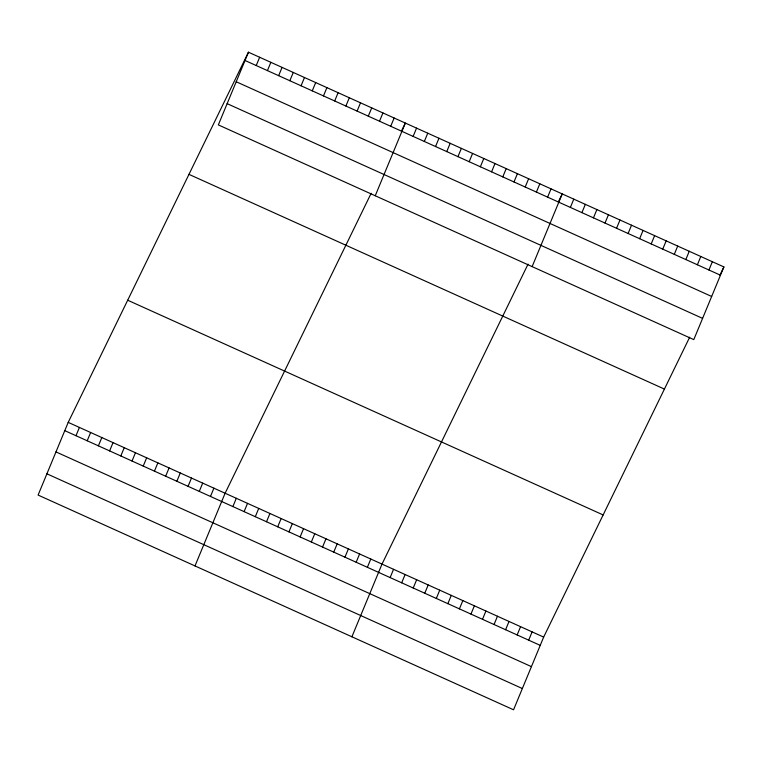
<?xml version="1.0" encoding="UTF-8"?>
<svg xmlns="http://www.w3.org/2000/svg" width="762" height="762" viewBox="0 0 762 762"><rect width="100%" height="100%" fill="white"/><g stroke="black" fill="none" stroke-linecap="round" stroke-linejoin="round"><path stroke-width="1.14" d="M248.45 52.207L218.342 124.901L693.791 339.623L723.9 266.929L248.45 52.207L68.209 422.377L38.1 495.071L513.55 709.793L543.658 637.099L689.696 337.166M75.99 435.721L79.419 427.434M87.192 440.779L90.63 432.492M98.403 445.837L101.832 437.559M256.223 65.551L259.661 57.264M109.614 450.904L113.043 442.617M267.433 70.609L270.862 62.332M120.815 455.962L124.244 447.675M278.644 75.667L282.073 67.389M132.026 461.02L135.455 452.742M289.846 80.734L293.275 72.447M143.227 466.087L146.666 457.8M301.057 85.792L304.486 77.514M154.438 471.145L157.867 462.867M312.258 90.859L315.697 82.572M165.649 476.212L169.078 467.925M323.469 95.917L326.898 87.63M176.851 481.27L180.28 472.983M334.68 100.975L338.109 92.697M188.062 486.327L191.491 478.05M345.881 106.042L349.31 97.755M199.263 491.395L202.702 483.108M357.092 111.1L360.521 102.822M210.474 496.453L213.903 488.166M368.294 116.157L371.732 107.88M194.996 565.928L225.114 493.233L371.151 193.3M379.505 121.225L382.934 112.938M232.886 506.578L236.315 498.291M390.716 126.282L394.144 118.005M244.097 511.635L247.526 503.358M375.237 195.767L405.346 123.063L401.383 131.207M255.299 516.693L258.737 508.416M413.128 136.408L416.557 128.121M266.51 521.76L269.938 513.474M424.329 141.465L427.758 133.188M277.72 526.818L281.149 518.541M435.54 146.533L438.969 138.246M288.922 531.886L292.351 523.599M446.742 151.59L450.18 143.313M300.133 536.943L303.562 528.657M457.952 156.648L461.381 148.371M311.334 542.001L314.763 533.724M469.163 161.715L472.592 153.429M322.545 547.068L325.974 538.782M480.365 166.773L483.794 158.496M333.746 552.126L337.185 543.849M491.576 171.841L495.005 163.554M344.957 557.184L348.386 548.907M502.777 176.898L506.216 168.612M356.168 562.251L359.597 553.964M513.988 181.956L517.417 173.679M367.37 567.309L370.799 559.032M525.199 187.023L528.628 178.737M351.901 636.794L382.01 564.09L528.047 264.157M536.4 192.081L539.829 183.794M390.125 577.586L393.554 569.309M547.611 197.139L551.04 188.862M532.133 266.624L562.251 193.919L558.279 202.063M401.669 582.806L405.108 574.519M570.367 207.416L573.796 199.139M413.223 588.016L416.652 579.73M581.911 212.636L585.34 204.349M424.767 593.236L428.196 584.949M593.455 217.846L596.884 209.569M436.312 598.446L439.741 590.159M604.999 223.066L608.438 214.779M447.856 603.656L451.285 595.379M616.553 228.276L619.982 219.999M459.41 608.876L462.839 600.589M628.098 233.496L631.527 225.209M470.954 614.086L474.383 605.809M639.642 238.706L643.071 230.429M482.498 619.306L485.927 611.019M651.186 243.926L654.625 235.639M494.043 624.516L497.472 616.239M662.74 249.136L666.169 240.859M505.597 629.736L509.026 621.449M674.284 254.356L677.713 246.069M517.141 634.946L520.57 626.669M685.829 259.566L689.258 251.279M528.685 640.166L532.114 631.879M697.373 264.776L700.811 256.499M708.927 269.996L712.356 261.709M719.938 275.072L723.9 266.929M245.021 60.484L720.471 275.206M236.21 81.744L711.66 296.466M227.143 103.651L702.593 318.373M188.976 174.365L664.426 389.087M127.692 300.218L603.142 514.941M68.209 422.377L543.658 637.099M64.78 430.654L540.229 645.376M55.978 451.914L531.428 666.636M46.901 473.812L522.351 688.534"/></g></svg>
